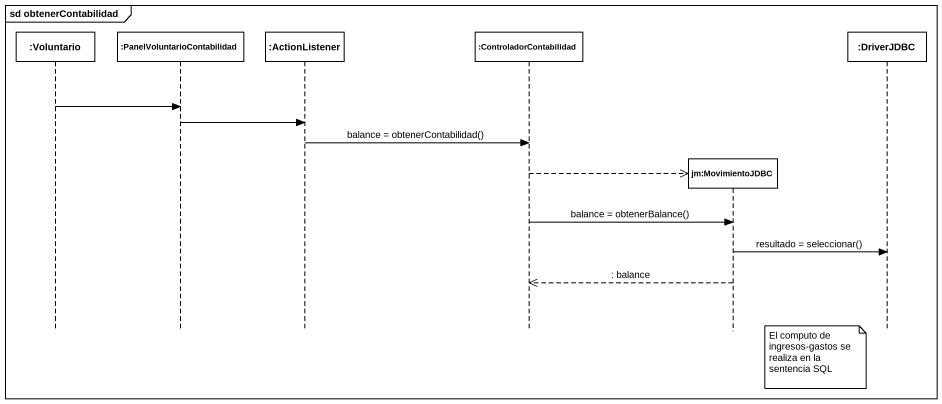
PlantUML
@startuml
mainframe sd obtenerContabilidad
hide footbox
participant ":Voluntario" as Voluntario
participant ":PanelVoluntarioContabilidad" as PanelVoluntarioContabilidad
participant ":ActionListener" as ActionListener
participant ":ControladorContabilidad" as ControladorContabilidad
participant "jm:MovimientoJDBC" as jm_MovimientoJDBC
participant ":DriverJDBC" as DriverJDBC

Voluntario -> PanelVoluntarioContabilidad
PanelVoluntarioContabilidad -> ActionListener
ActionListener -> ControladorContabilidad : balance = obtenerContabilidad()
ControladorContabilidad -->> jm_MovimientoJDBC **
ControladorContabilidad -> jm_MovimientoJDBC : balance = obtenerBalance()
jm_MovimientoJDBC -> DriverJDBC : resultado = seleccionar()
jm_MovimientoJDBC -->> ControladorContabilidad : : balance
note left of DriverJDBC : El computo de ingresos-gastos se realiza en la sentencia SQL
@enduml
